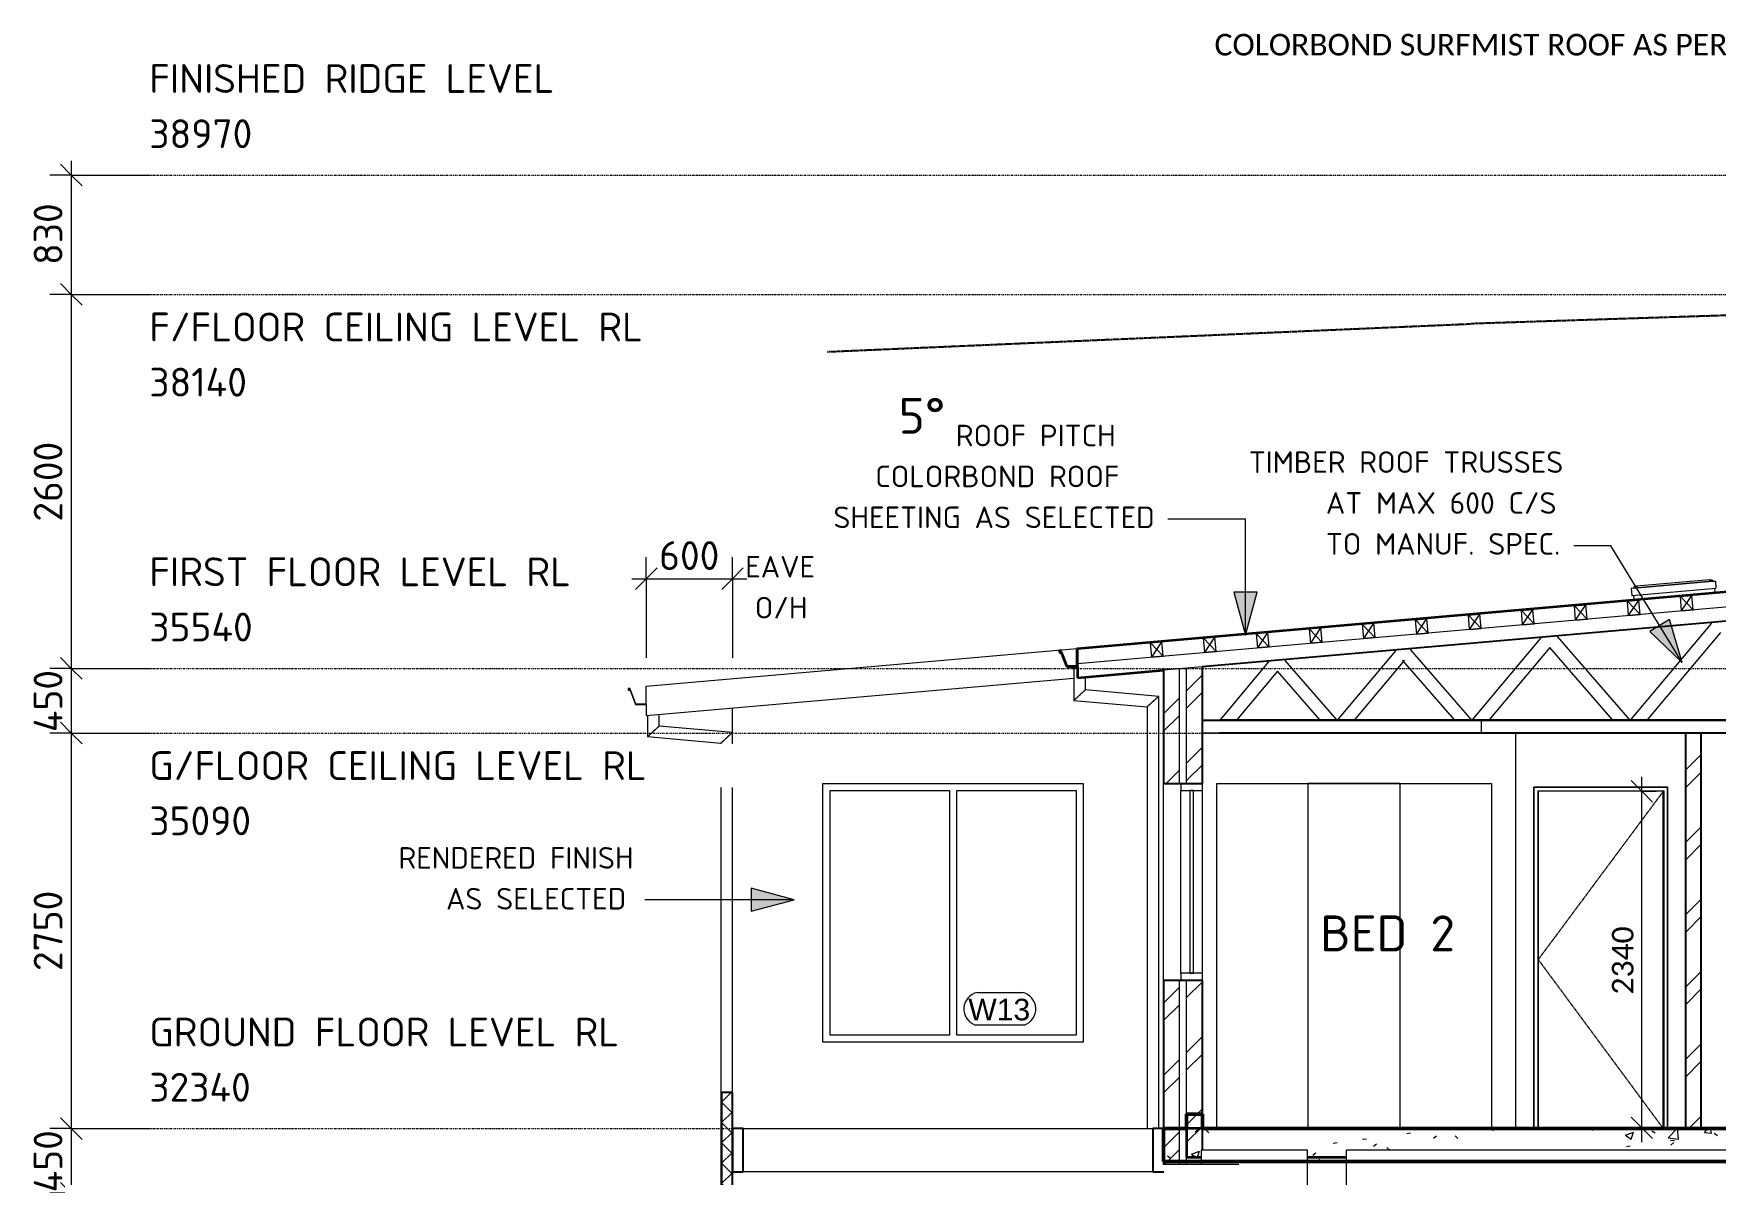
# Model space of a CAD drawing. Header units: millimetres. Extents: x -33161 to -5534, y 27411 to 40678.
# Drawn here: x -33161 to -21461, y 32022 to 39953 of the extents above; entities that cross this region are included whole.
import ezdxf

# ---------------------------------------------------------------- set-up
doc = ezdxf.new("R2010")
doc.units = ezdxf.units.MM
for name, pattern in [('Centre', [30, 12, -6, 6, -6]), ('Dash 2_5mm', [5, 2.5, -2.5]), ('Dashed - Tight 0_18 Pen', [3.46, 1.2, -0.53, 1.2, -0.53])]:
    doc.linetypes.add(name, pattern=pattern)
for name, color, linetype, lineweight in [('A-ANNO-DIMS', 211, 'Continuous', 9), ('A-ANNO-DIMS-100', 211, 'Continuous', 9), ('A-DETL', 90, 'Continuous', 9), ('A-DETL-GENF', 92, 'Continuous', 9), ('A-DETL-MEDM', 33, 'Continuous', 25), ('A-DETL-THIN', 151, 'Continuous', 9), ('A-DETL-WIDE', 214, 'Continuous', 50), ('A-DOOR', 31, 'Continuous', 9), ('A-DOOR-FRAM', 31, 'Continuous', 18), ('A-FLOR', 192, 'Continuous', 9), ('A-FLOR-LEVL', 51, 'Continuous', 9), ('A-FLOR-PATT', 8, 'Continuous', 35), ('A-GENM', 13, 'Continuous', 9), ('A-GLAZ', 151, 'Continuous', 9), ('A-GLAZ-IDEN', 152, 'Continuous', 9), ('A-ROOF', 132, 'Continuous', 9), ('A-ROOF-MCUT', 132, 'Continuous', 35), ('A-ROOF-OTLN', 132, 'Continuous', 9), ('A-WALL', 113, 'Continuous', 9), ('A-WALL-PATT', 111, 'Continuous', 25), ('G-ANNO-TEXT', 231, 'Continuous', 9), ('I-WALL', 2, 'Continuous', 9), ('Q-CASE', 31, 'Continuous', 9)]:
    doc.layers.add(name, color=color, linetype=linetype, lineweight=lineweight)
doc.styles.add('Arial', font='arial.ttf', dxfattribs={"height": 150})
doc.styles.add('Calibri', font='calibri.ttf', dxfattribs={"height": 150})
doc.styles.add('ISOCPEUR', font='ISOCPEUR.ttf', dxfattribs={"height": 200})
doc.styles.add('ISOCPEUR_1', font='ISOCPEUR.ttf', dxfattribs={"height": 250})
doc.styles.add('ISOCPEUR_2', font='ISOCPEUR.ttf', dxfattribs={"height": 150})
doc.dimstyles.new('1_5mm_Calibri_Orange_2', dxfattribs={"dimscale": 304.8, "dimtxt": 176.602264, "dimasz": 0.492126, "dimexe": 0.328084, "dimexo": 0.0625, "dimgap": 0, "dimtad": 1, "dimdec": 0, "dimzin": 0, "dimdsep": 46, "dimtxsty": 'Calibri', "dimblk1": 'OBLIQUE', "dimblk2": 'OBLIQUE', "dimsah": 1, "dimcen": 0.09, "dimdle": 0.328084, "dimazin": 0, "dimtfac": 1, "dimtdec": 4, "dimtix": 1, "dimtmove": 0, "dimatfit": 3, "dimfxl": 0.984252, "dimfxlon": 1, "dimtvp": 1, "dimtolj": 1, "dimtzin": 0, "dimarcsym": 2})
doc.dimstyles.new('2_0mm_ISOCPEUR', dxfattribs={"dimscale": 304.8, "dimtxt": 200.550994, "dimasz": 0.492126, "dimexe": 0.492126, "dimexo": 0.0625, "dimgap": 0, "dimtad": 1, "dimdec": 0, "dimzin": 0, "dimdsep": 46, "dimtxsty": 'ISOCPEUR', "dimblk1": 'OBLIQUE', "dimblk2": 'OBLIQUE', "dimsah": 1, "dimcen": 0.09, "dimdle": 0.328084, "dimazin": 0, "dimtfac": 1, "dimtdec": 4, "dimtix": 1, "dimtmove": 0, "dimatfit": 3, "dimfxl": 1.804462, "dimfxlon": 1, "dimtvp": 1, "dimtolj": 1, "dimtzin": 0, "dimarcsym": 2})
pattern_1 = [(50, (-15932.94, 33024.34), (582.99, -51.005), [60.96, -670.56]), (355, (-15932.94, 33024.34), (-112.777, 611.38), [48.768, -536.448]), (100.451, (-15884.36, 33020.1), (470.216, 560.373), [51.808, -569.888]), (46.184, (-15932.94, 33186.9), (867.45, -134.537), [91.44, -1005.84]), (96.636, (-15860.65, 33175.7), (759.69, 791.77), [77.71, -854.83]), (351.184, (-15932.9, 33186.9), (759.7, 791.76), [73.15, -804.67]), (21, (-15851.66, 33146.26), (485.166, -327.249), [60.96, -670.56]), (326, (-15851.66, 33146.26), (197.767, 589.4), [48.768, -536.448]), (71.451, (-15811.23, 33119), (682.934, 262.148), [51.808, -569.888]), (37.5, (-15932.94, 33024.34), (9.883, 270.576), [26.822, -503.123, 26.822, -1056.234]), (37.5, (-15932.94, 33024.34), (9.883, 270.576), [-556.768, -517.754, 26.822, -511.658]), (7.5, (-15932.94, 33024.34), (213.8225, 320.578), [26.822, -283.667, 26.822, -696.163]), (7.5, (-15932.94, 33024.34), (213.8225, 320.578), [-337.312, -490.931, 26.822, -178.41]), (327.5, (-16114.2, 33024.34), (433.891, -18.3325), [26.822, -176.378, 26.822, -1448.41]), (327.5, (-16114.2, 33024.34), (433.891, -18.3325), [-230.022, -607.162, 26.822, -814.426]), (317.5, (-16195.48, 33024.34), (474.014, 81.365), [26.822, -237.338, 26.822, -991.616]), (317.5, (-16195.48, 33024.34), (474.014, 81.365), [-290.982, -394.208, 26.822, -570.586])]
pattern_2 = [(45, (-15932.94, 33024.34), (-251.447, 251.447), []), (45, (-15932.94, 33405.34), (-251.447, 251.447), [])]

# ---------------------------------------------------------------- blocks, each defined once
blk = doc.blocks.new('Casework 1 - Casework 1-1662765-Section A-A')
at = {"layer": 'Q-CASE', "lineweight": 25}
for p, q in [((-28224, 32340), (-28299, 32340)), ((-28299, 32340), (-28299, 32040)), ((-28224, 32040), (-28224, 32340)), ((-25299, 32340), (-25374, 32340)), ((-25374, 32340), (-25374, 32040)), ((-25299, 32090), (-25299, 32340)), ((-28299, 32040), (-28224, 32040)), ((-25374, 32040), (-25299, 32040))]:
    blk.add_line(p, q, dxfattribs=at)
at = {"layer": 'Q-CASE'}
for p, q in [((-28224, 32340), (-25414, 32340)), ((-25374, 32040), (-28224, 32040))]:
    blk.add_line(p, q, dxfattribs=at)
blk = doc.blocks.new('VELUX FS   deck mounted   fixed - C01-1726125-Section A-A')
at = {"layer": 'A-GLAZ'}
for p, q in [((-21501, 36155), (-22010, 36111)), ((-21501, 36155), (-22010, 36111)), ((-21480, 36151), (-21480, 36148)), ((-21434, 36068), (-22060, 36014)), ((-22047, 36094), (-22043, 36048)), ((-22028, 36098), (-22046, 36095)), ((-22041, 36047), (-21459, 36098)), ((-22032, 36048), (-22029, 36016)), ((-22029, 36100), (-21480, 36148)), ((-22029, 36103), (-22029, 36100)), ((-22028, 36098), (-21481, 36146)), ((-21481, 36146), (-21462, 36146)), ((-21468, 36097), (-21465, 36066)), ((-21461, 36145), (-21457, 36099)), ((-21434, 36068), (-21434, 36066)), ((-22060, 36014), (-22060, 36012))]:
    blk.add_line(p, q, dxfattribs=at)
for points in [[(-21506, 36155), (-21502, 36155), (-21498, 36156), (-21494, 36156)], [(-21506, 36155), (-21502, 36155), (-21494, 36156), (-21486, 36155), (-21482, 36154)], [(-22046, 36095), (-22046, 36095), (-22046, 36095), (-22046, 36095), (-22046, 36094), (-22047, 36094), (-22047, 36094), (-22047, 36094), (-22047, 36094)], [(-22029, 36100), (-22029, 36100), (-22029, 36100), (-22029, 36099), (-22028, 36099), (-22028, 36098), (-22028, 36098)], [(-22004, 36111), (-22008, 36111), (-22016, 36110), (-22024, 36108), (-22028, 36106)], [(-22016, 36110), (-22012, 36111), (-22008, 36111), (-22004, 36111)], [(-21480, 36148), (-21480, 36148), (-21480, 36148), (-21480, 36147), (-21480, 36147), (-21481, 36146), (-21481, 36146)], [(-21462, 36146), (-21462, 36146), (-21462, 36146), (-21462, 36146), (-21462, 36146), (-21462, 36145), (-21461, 36145), (-21461, 36145), (-21461, 36145)]]:
    blk.add_open_spline(points, degree=3, dxfattribs=at)
for points, knots in [([(-21482, 36154), (-21482, 36154), (-21482, 36154), (-21481, 36154), (-21481, 36153), (-21481, 36153), (-21481, 36153), (-21480, 36152), (-21480, 36152), (-21480, 36151)], [0, 0, 0, 0, 0.2, 0.3, 0.4, 0.5, 0.6, 0.8, 1, 1, 1, 1]), ([(-22043, 36048), (-22043, 36048), (-22043, 36048), (-22042, 36047), (-22042, 36047), (-22042, 36047), (-22042, 36047), (-22042, 36047), (-22042, 36047), (-22042, 36047), (-22041, 36047), (-22041, 36047), (-22041, 36047), (-22041, 36047)], [0, 0, 0, 0, 0.0909091, 0.1363636, 0.1818182, 0.2272727, 0.2727273, 0.3181818, 0.3636364, 0.4090909, 0.4545455, 0.5, 0.5454545, 0.5454545, 0.5454545, 0.5454545]), ([(-22028, 36106), (-22028, 36106), (-22028, 36106), (-22028, 36106), (-22029, 36105), (-22029, 36105), (-22029, 36105), (-22029, 36104), (-22029, 36104), (-22029, 36103)], [0, 0, 0, 0, 0.2, 0.3, 0.4, 0.5, 0.6, 0.8, 1, 1, 1, 1]), ([(-21457, 36099), (-21457, 36099), (-21457, 36099), (-21457, 36099), (-21457, 36098), (-21458, 36098), (-21458, 36098), (-21458, 36098), (-21458, 36098), (-21458, 36098), (-21458, 36098), (-21458, 36098), (-21459, 36098), (-21459, 36098)], [0, 0, 0, 0, 0.0909091, 0.1363636, 0.1818182, 0.2272727, 0.2727273, 0.3181818, 0.3636364, 0.4090909, 0.4545455, 0.5, 0.5454545, 0.5454545, 0.5454545, 0.5454545])]:
    blk.add_open_spline(points, degree=3, knots=knots, dxfattribs=at)
blk = doc.blocks.new('3 panel robe door _stretchable_ - 2400-2340984-Section A-A')
at = {"layer": 'A-DOOR'}
for p, q in [((-23656, 34740), (-24293, 34740)), ((-24293, 32340), (-24293, 34740)), ((-23656, 34740), (-23656, 32340))]:
    blk.add_line(p, q, dxfattribs=at)
blk = doc.blocks.new('AS_AA 0606 - 1518_2 PANEL HORIZONTAL_ - AA1818-1980610-Section A-A')
at = {"layer": 'A-GLAZ'}
for p, q in [((-27619, 32990), (-27619, 34690)), ((-27619, 34690), (-26789, 34690)), ((-26789, 34690), (-26789, 32990)), ((-26739, 32990), (-26739, 34690)), ((-26739, 34690), (-25909, 34690)), ((-25909, 34690), (-25909, 32990)), ((-26789, 32990), (-27619, 32990)), ((-25909, 32990), (-26739, 32990))]:
    blk.add_line(p, q, dxfattribs=at)
blk = doc.blocks.new('AS_AA 0622 - 1527_3 PANEL HORIZONTAL_ - AA1430 SP-1980709-Section A-A')
at = {"layer": 'A-GLAZ', "lineweight": 18}
for p, q in [((-25179, 34740), (-25179, 34690)), ((-25029, 34740), (-25179, 34740)), ((-25179, 34690), (-25029, 34690)), ((-25117, 34690), (-25117, 33420)), ((-25092, 34690), (-25117, 34690)), ((-25092, 33420), (-25092, 34690)), ((-25029, 34690), (-25029, 34740)), ((-25179, 33420), (-25179, 33370)), ((-25029, 33420), (-25179, 33420)), ((-25179, 33370), (-25029, 33370)), ((-25117, 33420), (-25092, 33420)), ((-25029, 33370), (-25029, 33420))]:
    blk.add_line(p, q, dxfattribs=at)
at = {"layer": 'A-GLAZ'}
for p, q in [((-25179, 33420), (-25179, 34690)), ((-25029, 33420), (-25029, 34690))]:
    blk.add_line(p, q, dxfattribs=at)
blk = doc.blocks.new('Single - Timber Frame  - 870x2400-V3-Section A-A')
at = {"layer": 'A-DOOR', "linetype": 'Dashed - Tight 0_18 Pen'}
for p, q in [((-21824, 34685), (-22694, 33515)), ((-22694, 33515), (-21824, 32340))]:
    blk.add_line(p, q, dxfattribs=at)
at = {"layer": 'A-DOOR'}
for p, q in [((-22694, 34685), (-22694, 32345)), ((-21824, 34685), (-22694, 34685)), ((-21824, 32345), (-21824, 34685)), ((-22694, 32345), (-21824, 32345))]:
    blk.add_line(p, q, dxfattribs=at)
at = {"layer": 'A-DOOR-FRAM', "lineweight": 9}
for p, q in [((-22724, 34715), (-22724, 32340)), ((-21794, 34715), (-22724, 34715)), ((-22697, 34688), (-22697, 32340)), ((-22697, 34688), (-21821, 34688)), ((-21821, 34688), (-21821, 32340)), ((-21794, 32340), (-21794, 34715)), ((-22682, 32345), (-22682, 32340)), ((-21836, 32345), (-21836, 32340))]:
    blk.add_line(p, q, dxfattribs=at)
blk = doc.blocks.new('Downpipe - 450 Eave-1917949-Section A-A')
at = {"layer": 'A-GENM'}
for p, q in [((-28809, 35138), (-28809, 35219)), ((-28889, 35212), (-28889, 35065)), ((-28299, 35093), (-28809, 35138)), ((-28889, 35065), (-28379, 35020)), ((-28379, 35020), (-28379, 28590)), ((-28319, 28580), (-28299, 28580))]:
    blk.add_line(p, q, dxfattribs=at)
for points in [[(-28809, 35138), (-28809, 35138), (-28810, 35137), (-28812, 35135), (-28815, 35133), (-28817, 35131), (-28819, 35129), (-28822, 35127), (-28825, 35124), (-28829, 35120), (-28832, 35118), (-28834, 35115), (-28837, 35113), (-28839, 35111), (-28842, 35109), (-28844, 35106), (-28847, 35104), (-28849, 35101), (-28852, 35099), (-28855, 35097), (-28857, 35094), (-28860, 35092), (-28862, 35090), (-28865, 35087), (-28867, 35085), (-28869, 35083), (-28872, 35081), (-28875, 35078), (-28877, 35076), (-28880, 35074), (-28882, 35072), (-28884, 35070), (-28887, 35067), (-28889, 35065), (-28889, 35065), (-28889, 35065)], [(-28299, 35093), (-28299, 35093), (-28300, 35093), (-28302, 35091), (-28305, 35089), (-28307, 35086), (-28309, 35084), (-28312, 35082), (-28315, 35079), (-28319, 35076), (-28322, 35073), (-28324, 35071), (-28327, 35069), (-28329, 35066), (-28332, 35064), (-28334, 35062), (-28337, 35059), (-28339, 35057), (-28342, 35054), (-28345, 35052), (-28347, 35050), (-28350, 35047), (-28352, 35045), (-28355, 35043), (-28357, 35040), (-28359, 35038), (-28362, 35036), (-28365, 35034), (-28367, 35031), (-28370, 35029), (-28372, 35027), (-28374, 35025), (-28377, 35023), (-28379, 35021), (-28379, 35020), (-28379, 35020)]]:
    blk.add_open_spline(points, degree=3, knots=[0, 0, 0, 0, 0.083333, 0.125, 0.166667, 0.208333, 0.229167, 0.25, 0.291667, 0.333333, 0.354167, 0.375, 0.395833, 0.416667, 0.4375, 0.458333, 0.479167, 0.5, 0.520833, 0.541667, 0.5625, 0.583333, 0.604167, 0.625, 0.645833, 0.666667, 0.6875, 0.708333, 0.75, 0.770833, 0.791667, 0.833333, 0.875, 0.916667, 1, 1, 1, 1], dxfattribs=at)
blk = doc.blocks.new('Downpipe - 450 Eave-1975806-Section A-A')
at = {"layer": 'A-GENM'}
for p, q in [((-25924, 35540), (-25924, 35317)), ((-25900, 35540), (-25924, 35540)), ((-25844, 35390), (-25844, 35479)), ((-25334, 35345), (-25844, 35390)), ((-25334, 32340), (-25334, 35345)), ((-25924, 35317), (-25414, 35272)), ((-25414, 35272), (-25414, 32340)), ((-25414, 32340), (-25374, 32340))]:
    blk.add_line(p, q, dxfattribs=at)
for points in [[(-25844, 35390), (-25844, 35390), (-25845, 35389), (-25847, 35387), (-25850, 35385), (-25852, 35383), (-25854, 35381), (-25857, 35379), (-25860, 35376), (-25864, 35372), (-25867, 35370), (-25869, 35367), (-25872, 35365), (-25874, 35363), (-25877, 35361), (-25879, 35358), (-25882, 35356), (-25884, 35353), (-25887, 35351), (-25890, 35349), (-25892, 35346), (-25895, 35344), (-25897, 35342), (-25900, 35339), (-25902, 35337), (-25904, 35335), (-25907, 35333), (-25910, 35330), (-25912, 35328), (-25915, 35326), (-25917, 35324), (-25919, 35322), (-25922, 35319), (-25924, 35317), (-25924, 35317), (-25924, 35317)], [(-25334, 35345), (-25334, 35345), (-25335, 35345), (-25337, 35343), (-25340, 35341), (-25342, 35338), (-25344, 35336), (-25347, 35334), (-25350, 35331), (-25354, 35328), (-25357, 35325), (-25359, 35323), (-25362, 35321), (-25364, 35318), (-25367, 35316), (-25369, 35314), (-25372, 35311), (-25374, 35309), (-25377, 35306), (-25380, 35304), (-25382, 35302), (-25385, 35299), (-25387, 35297), (-25390, 35295), (-25392, 35292), (-25394, 35290), (-25397, 35288), (-25400, 35286), (-25402, 35283), (-25405, 35281), (-25407, 35279), (-25409, 35277), (-25412, 35275), (-25414, 35273), (-25414, 35272), (-25414, 35272)]]:
    blk.add_open_spline(points, degree=3, knots=[0, 0, 0, 0, 0.083333, 0.125, 0.166667, 0.208333, 0.229167, 0.25, 0.291667, 0.333333, 0.354167, 0.375, 0.395833, 0.416667, 0.4375, 0.458333, 0.479167, 0.5, 0.520833, 0.541667, 0.5625, 0.583333, 0.604167, 0.625, 0.645833, 0.666667, 0.6875, 0.708333, 0.75, 0.770833, 0.791667, 0.833333, 0.875, 0.916667, 1, 1, 1, 1], dxfattribs=at)
blk = doc.blocks.new('DIMBLOCK2-Section A-A')
at = {"layer": 'A-ANNO-DIMS-100'}
for p, q in [((-28899, 36163), (-28899, 36313)), ((-28299, 36163), (-28299, 36313)), ((-28999, 36163), (-28199, 36163)), ((-28899, 36163), (-28974, 36088)), ((-28899, 36163), (-28824, 36238)), ((-28899, 36163), (-28899, 35613)), ((-28299, 36163), (-28374, 36088)), ((-28299, 36163), (-28224, 36238)), ((-28299, 36163), (-28299, 35613))]:
    blk.add_line(p, q, dxfattribs=at)
at = {"layer": 'A-ANNO-DIMS-100', "color": 0, "insert": (-28809, 36424), "char_height": 200, "width": 504.03, "attachment_point": 1, "line_spacing_factor": 1.135194, "style": 'ISOCPEUR'}
blk.add_mtext('600', dxfattribs=at)
blk = doc.blocks.new('_Oblique')
at = {"color": 0, "linetype": 'ByBlock', "lineweight": -2}
blk.add_line((-0.5, -0.5), (0.5, 0.5), dxfattribs=at)
blk = doc.blocks.new('DIMBLOCK3-Section A-A')
at = {"layer": 'A-ANNO-DIMS-100'}
for p, q in [((-32899, 38970), (-33049, 38970)), ((-32899, 38970), (-32974, 39045)), ((-32899, 39070), (-32899, 38140)), ((-32899, 38970), (-32824, 38895)), ((-32899, 38970), (-32349, 38970)), ((-32899, 38140), (-33049, 38140)), ((-32899, 38140), (-32974, 38215)), ((-32899, 38140), (-32824, 38065)), ((-32899, 38140), (-32349, 38140))]:
    blk.add_line(p, q, dxfattribs=at)
at = {"layer": 'A-ANNO-DIMS-100', "color": 0, "insert": (-33160, 38345), "char_height": 200, "width": 504.03, "attachment_point": 1, "rotation": 90, "line_spacing_factor": 1.135194, "style": 'ISOCPEUR'}
blk.add_mtext('830', dxfattribs=at)
blk = doc.blocks.new('DIMBLOCK4-Section A-A')
at = {"layer": 'A-ANNO-DIMS-100'}
for p, q in [((-32899, 38140), (-33049, 38140)), ((-32899, 38140), (-32974, 38215)), ((-32899, 38140), (-32899, 35540)), ((-32899, 38140), (-32824, 38065)), ((-32899, 38140), (-32349, 38140)), ((-32899, 35540), (-32974, 35615)), ((-32899, 35540), (-33049, 35540)), ((-32899, 35540), (-32824, 35465)), ((-32899, 35540), (-32349, 35540))]:
    blk.add_line(p, q, dxfattribs=at)
at = {"layer": 'A-ANNO-DIMS-100', "color": 0, "insert": (-33160, 36560), "char_height": 200, "width": 672.04, "attachment_point": 1, "rotation": 90, "line_spacing_factor": 1.135194, "style": 'ISOCPEUR'}
blk.add_mtext('2600', dxfattribs=at)
blk = doc.blocks.new('DIMBLOCK5-Section A-A')
at = {"layer": 'A-ANNO-DIMS-100'}
for p, q in [((-32899, 35540), (-32974, 35615)), ((-32899, 35540), (-33049, 35540)), ((-32899, 35540), (-32899, 35090)), ((-32899, 35540), (-32824, 35465)), ((-32899, 35540), (-32349, 35540)), ((-32899, 35090), (-32974, 35165)), ((-32899, 35090), (-33049, 35090)), ((-32899, 35090), (-32824, 35015)), ((-32899, 35090), (-32349, 35090))]:
    blk.add_line(p, q, dxfattribs=at)
at = {"layer": 'A-ANNO-DIMS-100', "color": 0, "insert": (-33160, 35096), "char_height": 200, "width": 526.73, "attachment_point": 1, "rotation": 90, "line_spacing_factor": 1.135194, "style": 'ISOCPEUR'}
blk.add_mtext('450', dxfattribs=at)
blk = doc.blocks.new('DIMBLOCK6-Section A-A')
at = {"layer": 'A-ANNO-DIMS-100'}
for p, q in [((-32899, 35090), (-32974, 35165)), ((-32899, 35090), (-33049, 35090)), ((-32899, 35090), (-32899, 32340)), ((-32899, 35090), (-32824, 35015)), ((-32899, 35090), (-32349, 35090)), ((-32899, 32340), (-32974, 32415)), ((-32899, 32340), (-33049, 32340)), ((-32899, 32340), (-32824, 32265)), ((-32899, 32340), (-32349, 32340))]:
    blk.add_line(p, q, dxfattribs=at)
at = {"layer": 'A-ANNO-DIMS-100', "color": 0, "insert": (-33160, 33435), "char_height": 200, "width": 672.04, "attachment_point": 1, "rotation": 90, "line_spacing_factor": 1.135194, "style": 'ISOCPEUR'}
blk.add_mtext('2750', dxfattribs=at)
blk = doc.blocks.new('DIMBLOCK7-Section A-A')
at = {"layer": 'A-ANNO-DIMS-100'}
for p, q in [((-32899, 32340), (-32974, 32415)), ((-32899, 32340), (-33049, 32340)), ((-32899, 32340), (-32899, 31890)), ((-32899, 32340), (-32824, 32265)), ((-32899, 32340), (-32349, 32340)), ((-32899, 31890), (-32974, 31965)), ((-32899, 31890), (-33049, 31890)), ((-32899, 31890), (-32824, 31815)), ((-32899, 31890), (-32349, 31890))]:
    blk.add_line(p, q, dxfattribs=at)
at = {"layer": 'A-ANNO-DIMS-100', "color": 0, "insert": (-33160, 31896), "char_height": 200, "width": 526.73, "attachment_point": 1, "rotation": 90, "line_spacing_factor": 1.135194, "style": 'ISOCPEUR'}
blk.add_mtext('450', dxfattribs=at)
blk = doc.blocks.new('Window Tag ELEVATION - Window Tag_Elevation-2303104-Section A-A')
at = {"layer": 'A-GLAZ-IDEN'}
for p, q in [((-26596, 33286), (-26282, 33286)), ((-26268, 33060), (-26609, 33060))]:
    blk.add_line(p, q, dxfattribs=at)
for centre, start, end in [((-26571, 33171), 102.445, 250.7813), ((-26307, 33171), 289.2187, 77.555)]:
    blk.add_arc(centre, 118, start, end, dxfattribs=at)
blk = doc.blocks.new('DIMBLOCK10-Section A-A')
at = {"layer": 'A-ANNO-DIMS-100'}
for p, q in [((-21973, 34685), (-22048, 34760)), ((-21973, 32245), (-21973, 34785)), ((-21973, 34685), (-22273, 34685)), ((-21973, 34685), (-21898, 34610)), ((-21973, 34685), (-21873, 34685)), ((-21973, 32345), (-22048, 32420)), ((-21973, 32345), (-22273, 32345)), ((-21973, 32345), (-21898, 32270)), ((-21973, 32345), (-21873, 32345))]:
    blk.add_line(p, q, dxfattribs=at)
at = {"layer": 'A-ANNO-DIMS-100', "color": 0, "insert": (-22181, 33272), "char_height": 150, "width": 583.66, "attachment_point": 1, "rotation": 90, "line_spacing_factor": 1.158048, "style": 'Calibri'}
blk.add_mtext('2340', dxfattribs=at)

msp = doc.modelspace()

# ---------------------------------------------------------------- hatches: boundary and pattern name
at = {"layer": 'A-DETL-GENF'}
h = msp.add_hatch(dxfattribs=at)
h.set_pattern_fill('FP_10', style=0, pattern_type=2)
h.set_pattern_definition([(5, (-17053.21, 38052.21), (8.7156, -99.6195), [80, -290]), (95, (-16964.8, 37959.57), (-368.592, -32.248), [100, 0, 0, 0]), (185, (-16964.8, 37959.57), (8.7156, -99.6195), [80, -290]), (95, (-17044.5, 37952.6), (-368.592, -32.248), [100, 0, 0, 0]), (56.34, (-17044.492, 37952.592), (983.7628975, 1491.412469), [128.062, -4610.249]), (133.66, (-16964.796, 37959.565), (-1227.798386, 1297.925928), [128.062, -4610.249])])
h.paths.add_polyline_path([(-25649.5, 35592.8), (-19315.6, 36147), (-19324.7, 36251.6), (-25658.6, 35697.4)])
h = msp.add_hatch(dxfattribs=at)
h.set_pattern_fill('FP_2', style=0, pattern_type=2)
h.set_pattern_definition(pattern_1)
h.paths.add_polyline_path([(-25039.1, 32110), (-25039.1, 32190), (-24299.5, 32190), (-24299.5, 32110), (-24029.5, 32110), (-24029.5, 32190), (-18219.5, 32190), (-18219.5, 32110), (-18109.5, 32110), (-18109.5, 32340), (-25029.5, 32340), (-25029.5, 32440), (-25139.5, 32440), (-25139.5, 32340), (-25299.5, 32340), (-25299.5, 32110)])
at = {"layer": 'A-FLOR-PATT', "lineweight": 9}
h = msp.add_hatch(dxfattribs=at)
h.set_pattern_fill('FP_2', color=256, style=0, pattern_type=2)
h.set_pattern_definition(pattern_1)
h.paths.add_polyline_path([(-25039.1, 32140), (-25039.1, 32190), (-24299.5, 32190), (-24299.5, 32140), (-24029.5, 32140), (-24029.5, 32190), (-18219.5, 32190), (-18219.5, 32140), (-18109.5, 32140), (-18109.5, 32340), (-25139.5, 32340), (-25139.5, 32140)])
h.paths.add_polyline_path([(-15469.5, 32140), (-15469.5, 32190), (-13849.5, 32190), (-13849.5, 32140), (-13689.5, 32140), (-13689.5, 32340), (-15579.5, 32340), (-15579.5, 32140)])
at = {"layer": 'A-WALL-PATT', "lineweight": 9}
h = msp.add_hatch(dxfattribs=at)
h.set_pattern_fill('FP_1', color=256, style=0, pattern_type=2)
h.set_pattern_definition(pattern_2)
h.paths.add_polyline_path([(-25284.6, 32090), (-25189.5, 32090), (-25189.5, 33370), (-25299.5, 33370), (-25299.5, 32090)])
h.paths.add_polyline_path([(-25189.5, 34740), (-25189.5, 35536), (-25299.5, 35526.4), (-25299.5, 34740)])
h = msp.add_hatch(dxfattribs=at)
h.set_pattern_fill('FP_1', color=256, style=0, pattern_type=2)
h.set_pattern_definition(pattern_2)
h.paths.add_polyline_path([(-25139.5, 32090), (-25039.1, 32090), (-25039.1, 32190), (-25029.5, 32190), (-25029.5, 33370), (-25139.5, 33370), (-25139.5, 32341.9)])
h.paths.add_polyline_path([(-25029.5, 34740), (-25029.5, 35180), (-25030.8, 35180), (-25030.8, 35549.9), (-25139.5, 35540.3), (-25139.5, 34740)])
h = msp.add_hatch(dxfattribs=at)
h.set_pattern_fill('FP_1', color=256, style=0, pattern_type=2)
h.set_pattern_definition(pattern_2)
h.paths.add_polyline_path([(-21559.5, 32340), (-21559.5, 35090), (-21669.5, 35090), (-21669.5, 32340)])
h = msp.add_hatch(dxfattribs=at)
h.set_pattern_fill('FP_3', color=256, angle=-135, style=0, pattern_type=2)
h.set_pattern_definition([(315, (-28374.46, 32240), (70.71, 70.71), []), (45, (-28374.46, 32240), (-70.71, 70.71), [])])
h.paths.add_polyline_path([(-28324.4, 31890), (-28299.5, 31890), (-28299.5, 32590), (-28374.5, 32590), (-28374.5, 31890)])
at = {"layer": 'G-ANNO-TEXT'}
for points in [[(-24730.3, 35770.9), (-24649.9, 36070.9), (-24810.7, 36070.9)], [(-21692.6, 35581.5), (-21780.8, 35879.3), (-21917.9, 35795.2)], [(-27869.6, 33931.3), (-28169.6, 34011.6), (-28169.6, 33850.9)]]:
    msp.add_hatch(color=7, dxfattribs=at).paths.add_polyline_path(points)

# ---------------------------------------------------------------- linework, layer by layer
at = {"layer": 'A-DETL', "linetype": 'Dash 2_5mm', "lineweight": 25}
for p in [(-18700, 38081.3), (-27638.4, 37741.7)]:
    msp.add_line(p, (-23162.6, 37935.8), dxfattribs=at)
at = {"layer": 'A-DETL'}
msp.add_line((-24776.5, 32090), (-25299.5, 32090), dxfattribs=at)
at = {"layer": 'A-DETL-MEDM'}
for p, q in [((-18210.8, 36146.5), (-25030.8, 35549.9)), ((-25030.8, 35549.9), (-25030.8, 35180)), ((-25030.8, 35180), (-18210.8, 35180)), ((-18209.5, 35180), (-24909.5, 35180)), ((-19319.5, 35090), (-24909.5, 35090))]:
    msp.add_line(p, q, dxfattribs=at)
at = {"layer": 'A-DETL-THIN'}
for p, q in [((-21488.3, 35855.1), (-22054.7, 35180)), ((-22676.3, 35751.2), (-23155.6, 35180)), ((-22613.7, 35685.8), (-23038.1, 35180)), ((-22174, 35180), (-22613.7, 35685.8)), ((-22054.7, 35180), (-22560.1, 35761.3)), ((-21425.6, 35789.7), (-21937.3, 35180)), ((-24569.2, 35585.6), (-24909.5, 35180)), ((-24091.6, 35180), (-24453, 35595.7)), ((-23686.5, 35662.8), (-24091.6, 35180)), ((-23623.8, 35597.4), (-23974.1, 35180)), ((-23274.8, 35180), (-23636.7, 35596.3)), ((-23155.6, 35180), (-23583.1, 35671.8)), ((-24506.5, 35520.2), (-24792, 35180)), ((-24210.8, 35180), (-24506.5, 35520.2)), ((-24299.5, 32190), (-25039.1, 32190)), ((-25039.1, 32190), (-25039.1, 32090)), ((-24299.5, 31890), (-24299.5, 32190)), ((-18219.5, 32190), (-24029.5, 32190)), ((-24029.5, 32190), (-24029.5, 31890))]:
    msp.add_line(p, q, dxfattribs=at)
at = {"layer": 'A-DETL-WIDE'}
for p, q in [((-25029.5, 32440), (-25139.5, 32440)), ((-25139.5, 32440), (-25139.5, 32340)), ((-25029.5, 32340), (-25029.5, 32440)), ((-25139.5, 32340), (-25299.5, 32340)), ((-25299.5, 32340), (-25299.5, 32110)), ((-18109.5, 32340), (-25029.5, 32340)), ((-25299.5, 32110), (-18109.5, 32110))]:
    msp.add_line(p, q, dxfattribs=at)
at = {"layer": 'A-FLOR', "lineweight": 35}
for p, q in [((-18219.5, 32340), (-25139.5, 32340)), ((-25139.5, 32340), (-25139.5, 32140)), ((-25139.5, 32140), (-25039.1, 32140)), ((-24299.5, 32140), (-24029.5, 32140))]:
    msp.add_line(p, q, dxfattribs=at)
at = {"layer": 'A-FLOR-LEVL', "linetype": 'Centre'}
for p, q in [((-32780.5, 38970), (-5543, 38970)), ((-32780.5, 38140), (-5543, 38140)), ((-32780.5, 35540), (-5543, 35540)), ((-32780.5, 35090), (-5543, 35090)), ((-32780.5, 32340), (-5543, 32340))]:
    msp.add_line(p, q, dxfattribs=at)
at = {"layer": 'A-ROOF', "lineweight": 35}
for p, q in [((-18294.5, 36341), (-25899.5, 35675.6)), ((-25899.5, 35550.7), (-25899.5, 35473.9)), ((-25899.5, 35473.9), (-25299.5, 35526.4))]:
    msp.add_line(p, q, dxfattribs=at)
at = {"layer": 'A-ROOF'}
for p, q in [((-25899.5, 35674.6), (-18294.5, 36340)), ((-25899.5, 35574.2), (-18294.5, 36239.6)), ((-25902.6, 35675.3), (-28899.5, 35413.2)), ((-28899.5, 35211.4), (-25924.5, 35471.7)), ((-28899.5, 35288.2), (-28899.5, 35211.4))]:
    msp.add_line(p, q, dxfattribs=at)
at = {"layer": 'A-ROOF-MCUT'}
for p, q in [((-26011.8, 35662.9), (-26024.5, 35662.9)), ((-26024.5, 35662.9), (-26024.5, 35650.2)), ((-26024.5, 35650.2), (-26011.8, 35650.2)), ((-26021.3, 35653.4), (-26021.3, 35659.8)), ((-26021.3, 35659.8), (-26011.8, 35659.8)), ((-26009.4, 35653.4), (-26021.3, 35653.4)), ((-26011.8, 35659.8), (-26011.8, 35662.9)), ((-26011.8, 35650.2), (-25973.7, 35550.7)), ((-25971.3, 35553.9), (-26009.4, 35653.4)), ((-25899.5, 35675.6), (-25902.6, 35675.6)), ((-25902.6, 35675.6), (-25902.6, 35553.9)), ((-25899.5, 35550.7), (-25899.5, 35675.6)), ((-25973.7, 35550.7), (-25899.5, 35550.7)), ((-25902.6, 35553.9), (-25971.3, 35553.9))]:
    msp.add_line(p, q, dxfattribs=at)
at = {"layer": 'A-ROOF-OTLN'}
for p, q in [((-29011.8, 35400.5), (-29024.5, 35400.5)), ((-29024.5, 35400.5), (-29024.5, 35387.8)), ((-29024.5, 35387.8), (-29011.8, 35387.8)), ((-29021.3, 35390.9), (-29021.3, 35397.3)), ((-29021.3, 35397.3), (-29011.8, 35397.3)), ((-29009.4, 35390.9), (-29021.3, 35390.9)), ((-29011.8, 35397.3), (-29011.8, 35400.5)), ((-29011.8, 35387.8), (-28973.7, 35288.2)), ((-28971.3, 35291.4), (-29009.4, 35390.9)), ((-28899.5, 35413.2), (-28902.6, 35413.2)), ((-28902.6, 35413.2), (-28902.6, 35291.4)), ((-28899.5, 35288.2), (-28899.5, 35413.2)), ((-28973.7, 35288.2), (-28899.5, 35288.2)), ((-28902.6, 35291.4), (-28971.3, 35291.4))]:
    msp.add_line(p, q, dxfattribs=at)
at = {"layer": 'A-WALL'}
for p, q in [((-25030.8, 35549.9), (-25299.5, 35526.4)), ((-25189.5, 34740), (-25189.5, 35536)), ((-25139.5, 34740), (-25139.5, 35540.3)), ((-28299.5, 32590), (-28299.5, 35263.9)), ((-23089.5, 35180), (-23089.5, 35090)), ((-21669.5, 35090), (-22849.5, 35090)), ((-20379.5, 35090), (-21559.5, 35090)), ((-27669.5, 32940), (-27669.5, 34740)), ((-27669.5, 34740), (-25859.5, 34740)), ((-25859.5, 34740), (-25859.5, 32940)), ((-25299.5, 33370), (-25299.5, 34740)), ((-22724.5, 32340), (-22724.5, 34715)), ((-22724.5, 34715), (-21794.5, 34715)), ((-21794.5, 34715), (-21794.5, 32340)), ((-25189.5, 32090), (-25189.5, 33370)), ((-25139.5, 32090), (-25139.5, 33370)), ((-25859.5, 32940), (-27669.5, 32940))]:
    msp.add_line(p, q, dxfattribs=at)
at = {"layer": 'A-WALL', "lineweight": 25}
for p, q in [((-25299.5, 35526.4), (-25299.5, 34740)), ((-25029.5, 34740), (-25029.5, 35180)), ((-21559.5, 35090), (-21669.5, 35090)), ((-21669.5, 35090), (-21669.5, 32340)), ((-21559.5, 32340), (-21559.5, 35090)), ((-25299.5, 34740), (-25029.5, 34740)), ((-25299.5, 33370), (-25299.5, 32090)), ((-25029.5, 33370), (-25299.5, 33370)), ((-25029.5, 32190), (-25029.5, 33370)), ((-28374.5, 32590), (-28374.5, 31890)), ((-28299.5, 32590), (-28374.5, 32590)), ((-28299.5, 31890), (-28299.5, 32590))]:
    msp.add_line(p, q, dxfattribs=at)
at = {"layer": 'G-ANNO-TEXT', "color": 7}
for p, q in [((-25263.8, 36577), (-25270.6, 36577)), ((-24730.3, 36577), (-25263.8, 36577)), ((-24730.3, 35770.9), (-24730.3, 36577)), ((-22189.4, 36392), (-22446.8, 36392)), ((-21692.6, 35581.5), (-22189.4, 36392)), ((-24649.9, 36070.9), (-24810.7, 36070.9)), ((-24810.7, 36070.9), (-24730.3, 35770.9)), ((-24730.3, 35770.9), (-24649.9, 36070.9)), ((-21780.8, 35879.3), (-21917.9, 35795.2)), ((-21692.6, 35581.5), (-21780.8, 35879.3)), ((-21917.9, 35795.2), (-21692.6, 35581.5)), ((-27869.6, 33931.3), (-28908.3, 33931.3)), ((-27869.6, 33931.3), (-28169.6, 34011.6)), ((-28169.6, 34011.6), (-28169.6, 33850.9)), ((-28169.6, 33850.9), (-27869.6, 33931.3))]:
    msp.add_line(p, q, dxfattribs=at)
at = {"layer": 'I-WALL'}
for p, q in [((-22849.5, 35090), (-25029.5, 35090)), ((-22849.5, 32340), (-22849.5, 35090)), ((-24929.5, 32340), (-24929.5, 34740)), ((-24929.5, 34740), (-23019.5, 34740)), ((-23019.5, 34740), (-23019.5, 32340))]:
    msp.add_line(p, q, dxfattribs=at)

# ---------------------------------------------------------------- block references
at = {"layer": 'A-DOOR'}
for name in ['3 panel robe door _stretchable_ - 2400-2340984-Section A-A', 'Single - Timber Frame  - 870x2400-V3-Section A-A']:
    msp.add_blockref(name, (0, 0), dxfattribs=at)
at = {"layer": 'A-GENM'}
for name in ['Downpipe - 450 Eave-1975806-Section A-A', 'Downpipe - 450 Eave-1917949-Section A-A']:
    msp.add_blockref(name, (0, 0), dxfattribs=at)
at = {"layer": 'A-GLAZ'}
for name in ['VELUX FS   deck mounted   fixed - C01-1726125-Section A-A', 'AS_AA 0606 - 1518_2 PANEL HORIZONTAL_ - AA1818-1980610-Section A-A', 'AS_AA 0622 - 1527_3 PANEL HORIZONTAL_ - AA1430 SP-1980709-Section A-A']:
    msp.add_blockref(name, (0, 0), dxfattribs=at)
at = {"layer": 'A-GLAZ-IDEN'}
msp.add_blockref('Window Tag ELEVATION - Window Tag_Elevation-2303104-Section A-A', (0, 0), dxfattribs=at)
at = {"layer": 'Q-CASE'}
msp.add_blockref('Casework 1 - Casework 1-1662765-Section A-A', (0, 0), dxfattribs=at)

# ---------------------------------------------------------------- texts
at = {"layer": 'A-FLOR-LEVL', "char_height": 200, "attachment_point": 1, "style": 'ISOCPEUR', "bg_fill": 3, "box_fill_scale": 1.25, "bg_fill_color": 9, "bg_fill_true_color": 13158600, "bg_fill_transparency": 0}
for s, insert, width in [('FINISHED RIDGE LEVEL', (-32355.7, 39741.4), 3383.121), ('38970', (-32355.7, 39357.4), 881.856), ('F/FLOOR CEILING LEVEL RL', (-32355.7, 38013.8), 4144.724), ('38140', (-32355.7, 37629.8), 849.789), ('FIRST FLOOR LEVEL RL', (-32355.7, 36311.4), 3567.509), ('35540', (-32355.7, 35927.4), 905.907), ('35090', (-32355.7, 34579.8), 881.856), ('32340', (-32355.7, 32727.4), 905.907)]:
    msp.add_mtext(s, dxfattribs=dict(at, insert=insert, width=width))
at = {"layer": 'A-GLAZ-IDEN', "insert": (-26658.6, 33242.4), "char_height": 150, "width": 545.147, "attachment_point": 1, "style": 'Arial'}
msp.add_mtext('W13', dxfattribs=at)
at = {"layer": 'G-ANNO-TEXT', "color": 7, "attachment_point": 1}
for s, insert, char_height, width, style in [('COLORBOND SURFMIST ROOF AS PER APPROVED SCHEDULE OF ', (-24945.5, 39951.6), 150, 7672.149, 'Calibri'), ('5°', (-27143, 37420.7), 250, 400.844, 'ISOCPEUR_1'), ('      ROOF PITCH', (-27318.9, 37234.1), 150, 1964.134, 'ISOCPEUR_2'), ('TIMBER ROOF TRUSSES', (-24706.8, 37049.1), 150, 2557.383, 'ISOCPEUR_2'), ('COLORBOND ROOF', (-27305.7, 36949.7), 150, 1940.084, 'ISOCPEUR_2'), ('AT MAX 600 C/S', (-24171, 36764.7), 150, 1908.016, 'ISOCPEUR_2'), ('SHEETING AS SELECTED', (-27596.8, 36665.3), 150, 2637.552, 'ISOCPEUR_2'), ('TO MANUF. SPEC.', (-24171, 36480.2), 150, 1908.016, 'ISOCPEUR_2'), ('EAVE ', (-28209.8, 36321.3), 150, 673.417, 'ISOCPEUR_2'), ('O/H', (-28143.7, 36036.9), 150, 416.877, 'ISOCPEUR_2'), ('RENDERED FINISH ', (-30622.5, 34297.3), 150, 1891.983, 'ISOCPEUR_2'), ('AS SELECTED', (-30291.7, 34012.9), 150, 1491.139, 'ISOCPEUR_2'), ('BED 2', (-24210.7, 33822.1), 250, 1098.312, 'ISOCPEUR_1')]:
    msp.add_mtext(s, dxfattribs=dict(at, insert=insert, char_height=char_height, width=width, style=style))

# ---------------------------------------------------------------- dimensions: what is measured, and where the dimension line sits
at = {"layer": 'A-ANNO-DIMS'}
dim = msp.add_linear_dim(base=(-21972.7, 34685), p1=(-22272.7, 32345), p2=(-22272.7, 34685), angle=90, dimstyle='1_5mm_Calibri_Orange_2', override={"dimpost": '<>', "dimfxl": 2340}, dxfattribs=at)
dim.commit()
dim.dimension.update_dxf_attribs({"geometry": 'DIMBLOCK10-Section A-A', "text_midpoint": (-22049.5, 33515)})

# ---------------------------------------------------------------- next in the draw order: texts
at = {"layer": 'A-FLOR-LEVL', "char_height": 200, "attachment_point": 1, "style": 'ISOCPEUR', "bg_fill": 3, "box_fill_scale": 1.25, "bg_fill_color": 9, "bg_fill_true_color": 13158600, "bg_fill_transparency": 0}
for s, insert, width in [('G/FLOOR CEILING LEVEL RL', (-32355.7, 34963.8), 4168.775), ('GROUND FLOOR LEVEL RL', (-32355.7, 33111.4), 3920.252)]:
    msp.add_mtext(s, dxfattribs=dict(at, insert=insert, width=width))

# ---------------------------------------------------------------- next in the draw order: dimensions: what is measured, and where the dimension line sits
at = {"layer": 'A-ANNO-DIMS'}
for base, p1, p2, override, picture, middle in [((-32899.3, 38140), (-32349.3, 38970), (-32349.3, 38140), {"dimpost": '<>', "dimfxl": 829.983894}, 'DIMBLOCK3-Section A-A', (-32999.3, 38555)), ((-32899.3, 35540), (-32349.3, 38140), (-32349.3, 35540), {"dimpost": '<>', "dimfxl": 2600}, 'DIMBLOCK4-Section A-A', (-32999.3, 36840)), ((-32899.3, 31890), (-32349.3, 32340), (-32349.3, 31890), {"dimpost": '<>', "dimfxl": 450}, 'DIMBLOCK7-Section A-A', (-32999.3, 32115))]:
    dim = msp.add_linear_dim(base=base, p1=p1, p2=p2, angle=90, dimstyle='2_0mm_ISOCPEUR', override=override, dxfattribs=at)
    dim.commit()
    dim.dimension.update_dxf_attribs({"geometry": picture, "text_midpoint": middle})
dim = msp.add_linear_dim(base=(-28299.5, 36163.4), p1=(-28899.5, 35613.4), p2=(-28299.5, 35613.4), dimstyle='2_0mm_ISOCPEUR', override={"dimpost": '<>', "dimfxl": 600}, dxfattribs=at)
dim.commit()
dim.dimension.update_dxf_attribs({"geometry": 'DIMBLOCK2-Section A-A', "text_midpoint": (-28599.5, 36263.4)})

# ---------------------------------------------------------------- next in the draw order: dimensions: what is measured, and where the dimension line sits
for base, p1, p2, override, picture, middle in [((-32899.3, 35090), (-32349.3, 35540), (-32349.3, 35090), {"dimpost": '<>', "dimfxl": 450}, 'DIMBLOCK5-Section A-A', (-32999.3, 35315)), ((-32899.3, 32340), (-32349.3, 35090), (-32349.3, 32340), {"dimpost": '<>', "dimfxl": 2750}, 'DIMBLOCK6-Section A-A', (-32999.3, 33715))]:
    dim = msp.add_linear_dim(base=base, p1=p1, p2=p2, angle=90, dimstyle='2_0mm_ISOCPEUR', override=override, dxfattribs=at)
    dim.commit()
    dim.dimension.update_dxf_attribs({"geometry": picture, "text_midpoint": middle})

doc.saveas('drawing.dxf')
